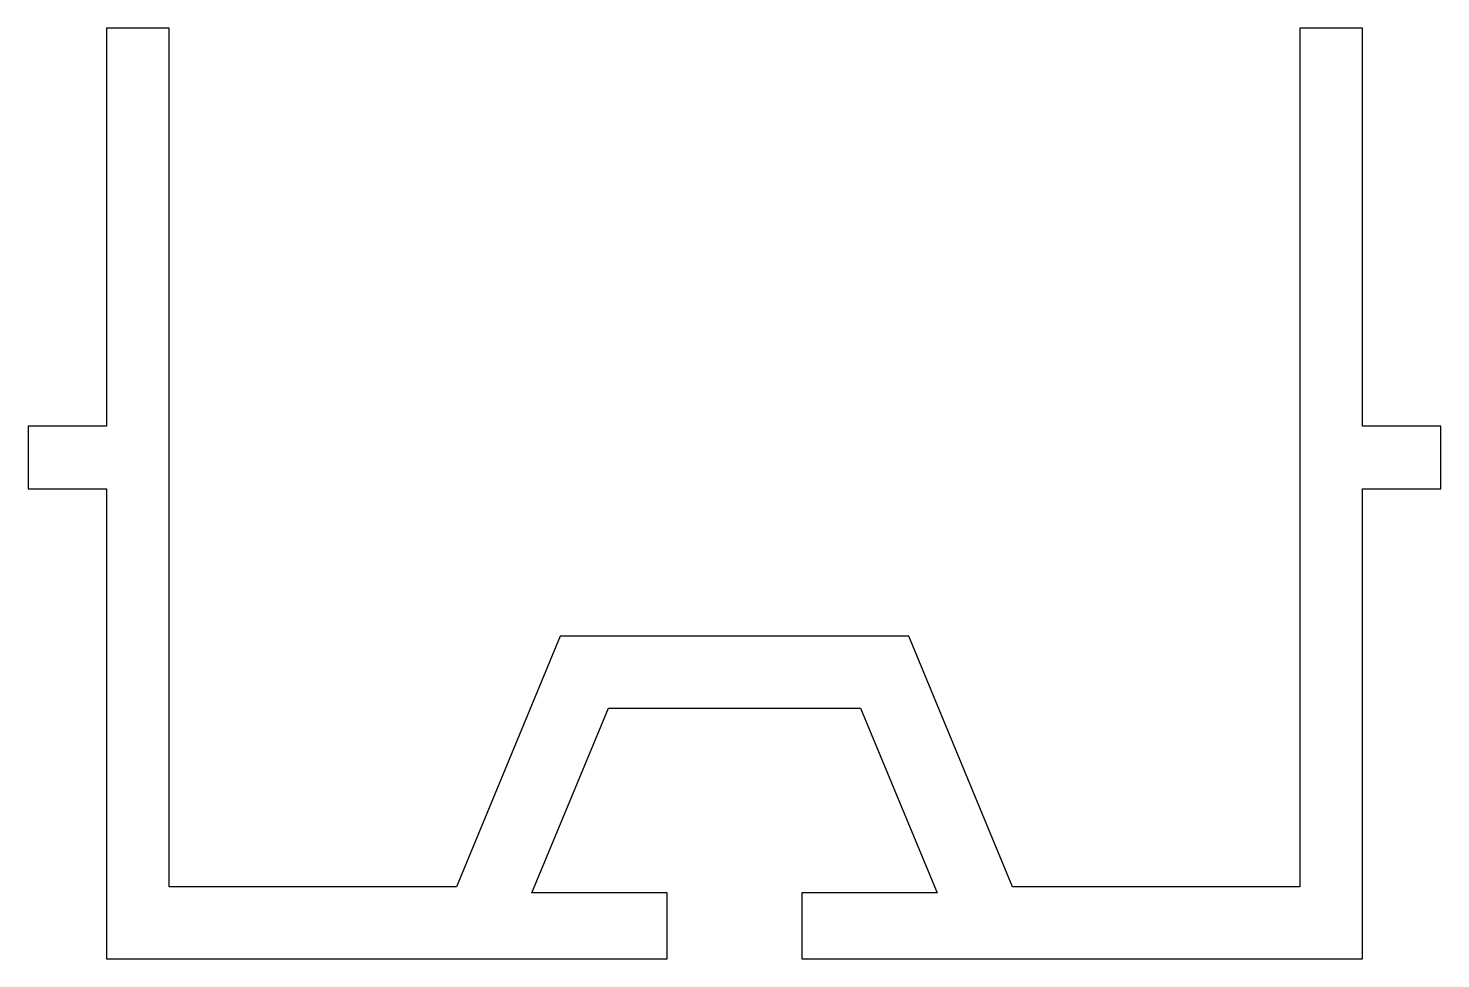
# Model space of a CAD drawing. Header units: millimetres. Extents: x -22.8 to 22.3, y -7.2 to 22.5.
import ezdxf

# ---------------------------------------------------------------- set-up
doc = ezdxf.new("R2010")
doc.units = ezdxf.units.MM
doc.header["$LTSCALE"] = 0.0125
doc.layers.add('Profil', color=7, linetype='Continuous')

msp = doc.modelspace()

# ---------------------------------------------------------------- linework, layer by layer
at = {"layer": 'Profil'}
msp.add_lwpolyline([(17.796, -4.947), (8.62, -4.947), (5.31, 3.044), (-5.818, 3.044), (-9.128, -4.947), (-18.304, -4.947), (-18.304, 22.453), (-20.304, 22.453), (-20.304, 9.753), (-22.804, 9.753), (-22.804, 7.753), (-20.304, 7.753), (-20.304, -7.247), (-2.404, -7.247), (-2.404, -5.147), (-6.721, -5.147), (-4.277, 0.753), (3.769, 0.753), (6.213, -5.147), (1.896, -5.147), (1.896, -7.247), (19.796, -7.247), (19.796, 7.753), (22.296, 7.753), (22.296, 9.753), (19.796, 9.753), (19.796, 22.453), (17.796, 22.453)], close=True, dxfattribs=at)

doc.saveas('drawing.dxf')
